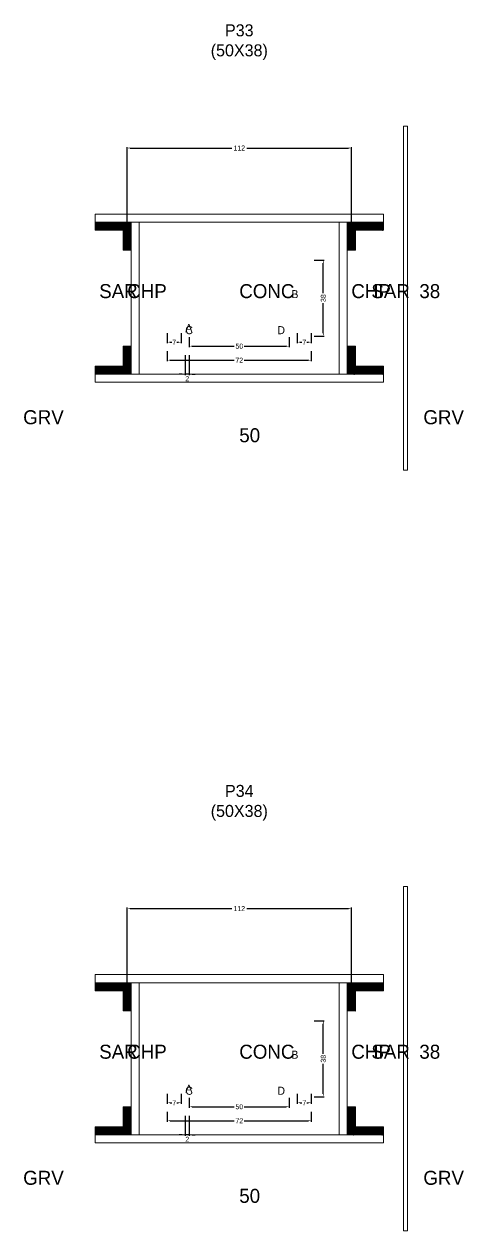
# Model space of a CAD drawing. Header units: centimetres. Extents: x -10500 to 4299, y -12546 to 295.
# Drawn here: x -108 to 112, y -6026 to -5423 of the extents above; entities that cross this region are included whole.
import ezdxf

# ---------------------------------------------------------------- set-up
doc = ezdxf.new("R2010")
doc.units = ezdxf.units.CM
for name, color, linetype in [('COTA', 241, 'Continuous'), ('Hachura', 251, 'Continuous'), ('NOMENCLATURA', 7, 'Continuous'), ('SARRAFO', 251, 'Continuous'), ('Texto Seção', 7, 'Continuous')]:
    doc.layers.add(name, color=color, linetype=linetype)
doc.dimstyles.new('cotax2', dxfattribs={"dimtxt": 2.5, "dimasz": 1.5, "dimexe": 0.5, "dimexo": 0.5, "dimgap": 0.5, "dimtad": 1, "dimcen": 2.5, "dimazin": 3, "dimtfac": 1, "dimtmove": 0, "dimatfit": 3})

# ---------------------------------------------------------------- blocks, each defined once
blk = doc.blocks.new('_CLOSEDFILLED')
at = {"color": 0, "linetype": 'BYBLOCK'}
blk.add_solid([(-1, 0.16), (0, 0), (-1, -0.16)], dxfattribs=at)
blk = doc.blocks.new('*D524')
for p, q in [((-36, -5586.5), (-36, -5591.5)), ((36, -5586.5), (36, -5591.5)), ((-34.5, -5591), (-2.5, -5591)), ((2.5, -5591), (34.5, -5591))]:
    blk.add_line(p, q)
at = {"layer": 'Defpoints'}
for p in [(-36, -5586), (36, -5586), (-36, -5591)]:
    blk.add_point(p, dxfattribs=at)
at = {"layer": 'COTA', "xscale": 1.5, "yscale": 1.5, "rotation": 180}
blk.add_blockref('_CLOSEDFILLED', (-36, -5591), dxfattribs=at)
at = {"layer": 'COTA', "xscale": 1.5, "yscale": 1.5}
blk.add_blockref('_CLOSEDFILLED', (36, -5591), dxfattribs=at)
at = {"layer": 'COTA', "insert": (0, -5591), "char_height": 2.5, "attachment_point": 5}
blk.add_mtext('72', dxfattribs=at)
blk = doc.blocks.new('*D525')
for p, q in [((-25, -5579.5), (-25, -5584.5)), ((25, -5579.5), (25, -5584.5)), ((-23.5, -5584), (-2.5, -5584)), ((2.5, -5584), (23.5, -5584))]:
    blk.add_line(p, q)
at = {"layer": 'Defpoints'}
for p in [(-25, -5579), (25, -5579), (-25, -5584)]:
    blk.add_point(p, dxfattribs=at)
at = {"layer": 'COTA', "xscale": 1.5, "yscale": 1.5, "rotation": 180}
blk.add_blockref('_CLOSEDFILLED', (-25, -5584), dxfattribs=at)
at = {"layer": 'COTA', "xscale": 1.5, "yscale": 1.5}
blk.add_blockref('_CLOSEDFILLED', (25, -5584), dxfattribs=at)
at = {"layer": 'COTA', "insert": (0, -5584), "char_height": 2.5, "attachment_point": 5}
blk.add_mtext('50', dxfattribs=at)
blk = doc.blocks.new('*D526')
for p, q in [((37.5, -5541), (42.5, -5541)), ((42, -5557.5), (42, -5542.5)), ((42, -5577.5), (42, -5562.5)), ((37.5, -5579), (42.5, -5579))]:
    blk.add_line(p, q)
at = {"layer": 'Defpoints'}
for p in [(37, -5541), (37, -5579), (42, -5579)]:
    blk.add_point(p, dxfattribs=at)
at = {"layer": 'COTA', "xscale": 1.5, "yscale": 1.5}
for p, rotation in [((42, -5541), 90), ((42, -5579), 270)]:
    blk.add_blockref('_CLOSEDFILLED', p, dxfattribs=dict(at, rotation=rotation))
at = {"layer": 'COTA', "insert": (42, -5560), "char_height": 2.5, "attachment_point": 5, "rotation": 90}
blk.add_mtext('38', dxfattribs=at)
blk = doc.blocks.new('*D527')
for p, q in [((-36, -5577.5), (-36, -5582.5)), ((-34.5, -5582), (-33.75, -5582)), ((-31.25, -5582), (-30.5, -5582)), ((-29, -5577.5), (-29, -5582.5))]:
    blk.add_line(p, q)
at = {"layer": 'Defpoints'}
for p in [(-36, -5577), (-36, -5582), (-29, -5577)]:
    blk.add_point(p, dxfattribs=at)
at = {"layer": 'COTA', "xscale": 1.5, "yscale": 1.5, "rotation": 180}
blk.add_blockref('_CLOSEDFILLED', (-36, -5582), dxfattribs=at)
at = {"layer": 'COTA', "xscale": 1.5, "yscale": 1.5}
blk.add_blockref('_CLOSEDFILLED', (-29, -5582), dxfattribs=at)
at = {"layer": 'COTA', "insert": (-32.5, -5582), "char_height": 2.5, "attachment_point": 5}
blk.add_mtext('7', dxfattribs=at)
blk = doc.blocks.new('*D528')
for p, q in [((29, -5577.5), (29, -5582.5)), ((30.5, -5582), (31.25, -5582)), ((33.75, -5582), (34.5, -5582)), ((36, -5577.5), (36, -5582.5))]:
    blk.add_line(p, q)
at = {"layer": 'Defpoints'}
for p in [(29, -5577), (29, -5582), (36, -5577)]:
    blk.add_point(p, dxfattribs=at)
at = {"layer": 'COTA', "xscale": 1.5, "yscale": 1.5, "rotation": 180}
blk.add_blockref('_CLOSEDFILLED', (29, -5582), dxfattribs=at)
at = {"layer": 'COTA', "xscale": 1.5, "yscale": 1.5}
blk.add_blockref('_CLOSEDFILLED', (36, -5582), dxfattribs=at)
at = {"layer": 'COTA', "insert": (32.5, -5582), "char_height": 2.5, "attachment_point": 5}
blk.add_mtext('7', dxfattribs=at)
blk = doc.blocks.new('*D529')
for p, q in [((-56, -5524.5), (-56, -5484.5)), ((-54.5, -5485), (-3.75, -5485)), ((3.75, -5485), (54.5, -5485)), ((56, -5524.5), (56, -5484.5))]:
    blk.add_line(p, q)
at = {"layer": 'Defpoints'}
for p in [(-56, -5485), (-56, -5525), (56, -5525)]:
    blk.add_point(p, dxfattribs=at)
at = {"layer": 'COTA', "xscale": 1.5, "yscale": 1.5, "rotation": 180}
blk.add_blockref('_CLOSEDFILLED', (-56, -5485), dxfattribs=at)
at = {"layer": 'COTA', "xscale": 1.5, "yscale": 1.5}
blk.add_blockref('_CLOSEDFILLED', (56, -5485), dxfattribs=at)
at = {"layer": 'COTA', "insert": (0, -5485), "char_height": 2.5, "attachment_point": 5}
blk.add_mtext('112', dxfattribs=at)
blk = doc.blocks.new('*D558')
for p, q in [((-36, -5966.5), (-36, -5971.5)), ((36, -5966.5), (36, -5971.5)), ((-34.5, -5971), (-2.5, -5971)), ((2.5, -5971), (34.5, -5971))]:
    blk.add_line(p, q)
at = {"layer": 'Defpoints'}
for p in [(-36, -5966), (36, -5966), (-36, -5971)]:
    blk.add_point(p, dxfattribs=at)
at = {"layer": 'COTA', "xscale": 1.5, "yscale": 1.5, "rotation": 180}
blk.add_blockref('_CLOSEDFILLED', (-36, -5971), dxfattribs=at)
at = {"layer": 'COTA', "xscale": 1.5, "yscale": 1.5}
blk.add_blockref('_CLOSEDFILLED', (36, -5971), dxfattribs=at)
at = {"layer": 'COTA', "insert": (0, -5971), "char_height": 2.5, "attachment_point": 5}
blk.add_mtext('72', dxfattribs=at)
blk = doc.blocks.new('*D559')
for p, q in [((-25, -5959.5), (-25, -5964.5)), ((25, -5959.5), (25, -5964.5)), ((-23.5, -5964), (-2.5, -5964)), ((2.5, -5964), (23.5, -5964))]:
    blk.add_line(p, q)
at = {"layer": 'Defpoints'}
for p in [(-25, -5959), (25, -5959), (-25, -5964)]:
    blk.add_point(p, dxfattribs=at)
at = {"layer": 'COTA', "xscale": 1.5, "yscale": 1.5, "rotation": 180}
blk.add_blockref('_CLOSEDFILLED', (-25, -5964), dxfattribs=at)
at = {"layer": 'COTA', "xscale": 1.5, "yscale": 1.5}
blk.add_blockref('_CLOSEDFILLED', (25, -5964), dxfattribs=at)
at = {"layer": 'COTA', "insert": (0, -5964), "char_height": 2.5, "attachment_point": 5}
blk.add_mtext('50', dxfattribs=at)
blk = doc.blocks.new('*D560')
for p, q in [((37.5, -5921), (42.5, -5921)), ((42, -5937.5), (42, -5922.5)), ((42, -5957.5), (42, -5942.5)), ((37.5, -5959), (42.5, -5959))]:
    blk.add_line(p, q)
at = {"layer": 'Defpoints'}
for p in [(37, -5921), (37, -5959), (42, -5959)]:
    blk.add_point(p, dxfattribs=at)
at = {"layer": 'COTA', "xscale": 1.5, "yscale": 1.5}
for p, rotation in [((42, -5921), 90), ((42, -5959), 270)]:
    blk.add_blockref('_CLOSEDFILLED', p, dxfattribs=dict(at, rotation=rotation))
at = {"layer": 'COTA', "insert": (42, -5940), "char_height": 2.5, "attachment_point": 5, "rotation": 90}
blk.add_mtext('38', dxfattribs=at)
blk = doc.blocks.new('*D561')
for p, q in [((-36, -5957.5), (-36, -5962.5)), ((-34.5, -5962), (-33.75, -5962)), ((-31.25, -5962), (-30.5, -5962)), ((-29, -5957.5), (-29, -5962.5))]:
    blk.add_line(p, q)
at = {"layer": 'Defpoints'}
for p in [(-36, -5957), (-36, -5962), (-29, -5957)]:
    blk.add_point(p, dxfattribs=at)
at = {"layer": 'COTA', "xscale": 1.5, "yscale": 1.5, "rotation": 180}
blk.add_blockref('_CLOSEDFILLED', (-36, -5962), dxfattribs=at)
at = {"layer": 'COTA', "xscale": 1.5, "yscale": 1.5}
blk.add_blockref('_CLOSEDFILLED', (-29, -5962), dxfattribs=at)
at = {"layer": 'COTA', "insert": (-32.5, -5962), "char_height": 2.5, "attachment_point": 5}
blk.add_mtext('7', dxfattribs=at)
blk = doc.blocks.new('*D562')
for p, q in [((29, -5957.5), (29, -5962.5)), ((30.5, -5962), (31.25, -5962)), ((33.75, -5962), (34.5, -5962)), ((36, -5957.5), (36, -5962.5))]:
    blk.add_line(p, q)
at = {"layer": 'Defpoints'}
for p in [(29, -5957), (29, -5962), (36, -5957)]:
    blk.add_point(p, dxfattribs=at)
at = {"layer": 'COTA', "xscale": 1.5, "yscale": 1.5, "rotation": 180}
blk.add_blockref('_CLOSEDFILLED', (29, -5962), dxfattribs=at)
at = {"layer": 'COTA', "xscale": 1.5, "yscale": 1.5}
blk.add_blockref('_CLOSEDFILLED', (36, -5962), dxfattribs=at)
at = {"layer": 'COTA', "insert": (32.5, -5962), "char_height": 2.5, "attachment_point": 5}
blk.add_mtext('7', dxfattribs=at)
blk = doc.blocks.new('*D563')
for p, q in [((-56, -5904.5), (-56, -5864.5)), ((-54.5, -5865), (-3.75, -5865)), ((3.75, -5865), (54.5, -5865)), ((56, -5904.5), (56, -5864.5))]:
    blk.add_line(p, q)
at = {"layer": 'Defpoints'}
for p in [(-56, -5865), (-56, -5905), (56, -5905)]:
    blk.add_point(p, dxfattribs=at)
at = {"layer": 'COTA', "xscale": 1.5, "yscale": 1.5, "rotation": 180}
blk.add_blockref('_CLOSEDFILLED', (-56, -5865), dxfattribs=at)
at = {"layer": 'COTA', "xscale": 1.5, "yscale": 1.5}
blk.add_blockref('_CLOSEDFILLED', (56, -5865), dxfattribs=at)
at = {"layer": 'COTA', "insert": (0, -5865), "char_height": 2.5, "attachment_point": 5}
blk.add_mtext('112', dxfattribs=at)

msp = doc.modelspace()

# ---------------------------------------------------------------- hatches: boundary and pattern name
at = {"layer": 'SARRAFO'}
h = msp.add_hatch(dxfattribs=at)
h.set_pattern_fill('SOLID', scale=2)
h.paths.add_polyline_path([(-72, -5526), (-58, -5526), (-58, -5522), (-72, -5522)])
h = msp.add_hatch(dxfattribs=at)
h.set_pattern_fill('SOLID', scale=2)
h.paths.add_polyline_path([(-58, -5536), (-54, -5536), (-54, -5522), (-58, -5522)])
h = msp.add_hatch(dxfattribs=at)
h.set_pattern_fill('SOLID', scale=2)
h.paths.add_polyline_path([(54, -5536), (58, -5536), (58, -5522), (54, -5522)])
h = msp.add_hatch(dxfattribs=at)
h.set_pattern_fill('SOLID', scale=2)
h.paths.add_polyline_path([(58, -5526), (72, -5526), (72, -5522), (58, -5522)])
h = msp.add_hatch(dxfattribs=at)
h.set_pattern_fill('SOLID', scale=2)
h.paths.add_polyline_path([(-58, -5598), (-54, -5598), (-54, -5584), (-58, -5584)])
h = msp.add_hatch(dxfattribs=at)
h.set_pattern_fill('SOLID', scale=2)
h.paths.add_polyline_path([(54, -5598), (58, -5598), (58, -5584), (54, -5584)])
h = msp.add_hatch(dxfattribs=at)
h.set_pattern_fill('SOLID', scale=2)
h.paths.add_polyline_path([(-72, -5598), (-58, -5598), (-58, -5594), (-72, -5594)])
h = msp.add_hatch(dxfattribs=at)
h.set_pattern_fill('SOLID', scale=2)
h.paths.add_polyline_path([(58, -5598), (72, -5598), (72, -5594), (58, -5594)])
h = msp.add_hatch(dxfattribs=at)
h.set_pattern_fill('SOLID', scale=2)
h.paths.add_polyline_path([(-72, -5906), (-58, -5906), (-58, -5902), (-72, -5902)])
h = msp.add_hatch(dxfattribs=at)
h.set_pattern_fill('SOLID', scale=2)
h.paths.add_polyline_path([(-58, -5916), (-54, -5916), (-54, -5902), (-58, -5902)])
h = msp.add_hatch(dxfattribs=at)
h.set_pattern_fill('SOLID', scale=2)
h.paths.add_polyline_path([(54, -5916), (58, -5916), (58, -5902), (54, -5902)])
h = msp.add_hatch(dxfattribs=at)
h.set_pattern_fill('SOLID', scale=2)
h.paths.add_polyline_path([(58, -5906), (72, -5906), (72, -5902), (58, -5902)])
h = msp.add_hatch(dxfattribs=at)
h.set_pattern_fill('SOLID', scale=2)
h.paths.add_polyline_path([(-58, -5978), (-54, -5978), (-54, -5964), (-58, -5964)])
h = msp.add_hatch(dxfattribs=at)
h.set_pattern_fill('SOLID', scale=2)
h.paths.add_polyline_path([(54, -5978), (58, -5978), (58, -5964), (54, -5964)])
h = msp.add_hatch(dxfattribs=at)
h.set_pattern_fill('SOLID', scale=2)
h.paths.add_polyline_path([(-72, -5978), (-58, -5978), (-58, -5974), (-72, -5974)])
h = msp.add_hatch(dxfattribs=at)
h.set_pattern_fill('SOLID', scale=2)
h.paths.add_polyline_path([(58, -5978), (72, -5978), (72, -5974), (58, -5974)])

# ---------------------------------------------------------------- linework, layer by layer
at = {"layer": 'Hachura', "lineweight": 13}
for points in [[(82, -5646), (84, -5646), (84, -5474), (82, -5474)], [(82, -6026), (84, -6026), (84, -5854), (82, -5854)]]:
    msp.add_lwpolyline(points, close=True, dxfattribs=at)
at = {"layer": 'Hachura', "lineweight": 18}
for points in [[(-72, -5522), (72, -5522), (72, -5518), (-72, -5518)], [(-54, -5598), (-50, -5598), (-50, -5522), (-54, -5522)], [(50, -5598), (54, -5598), (54, -5522), (50, -5522)], [(-72, -5602), (72, -5602), (72, -5598), (-72, -5598)], [(-72, -5902), (72, -5902), (72, -5898), (-72, -5898)], [(-54, -5978), (-50, -5978), (-50, -5902), (-54, -5902)], [(50, -5978), (54, -5978), (54, -5902), (50, -5902)], [(-72, -5982), (72, -5982), (72, -5978), (-72, -5978)]]:
    msp.add_lwpolyline(points, close=True, dxfattribs=at)
at = {"layer": 'SARRAFO', "lineweight": 13}
for points in [[(-72, -5526), (-58, -5526), (-58, -5522), (-72, -5522)], [(-58, -5536), (-54, -5536), (-54, -5522), (-58, -5522)], [(54, -5536), (58, -5536), (58, -5522), (54, -5522)], [(58, -5526), (72, -5526), (72, -5522), (58, -5522)], [(-58, -5598), (-54, -5598), (-54, -5584), (-58, -5584)], [(54, -5598), (58, -5598), (58, -5584), (54, -5584)], [(-72, -5598), (-58, -5598), (-58, -5594), (-72, -5594)], [(58, -5598), (72, -5598), (72, -5594), (58, -5594)], [(-72, -5906), (-58, -5906), (-58, -5902), (-72, -5902)], [(-58, -5916), (-54, -5916), (-54, -5902), (-58, -5902)], [(54, -5916), (58, -5916), (58, -5902), (54, -5902)], [(58, -5906), (72, -5906), (72, -5902), (58, -5902)], [(-58, -5978), (-54, -5978), (-54, -5964), (-58, -5964)], [(54, -5978), (58, -5978), (58, -5964), (54, -5964)], [(-72, -5978), (-58, -5978), (-58, -5974), (-72, -5974)], [(58, -5978), (72, -5978), (72, -5974), (58, -5974)]]:
    msp.add_lwpolyline(points, close=True, dxfattribs=at)

# ---------------------------------------------------------------- texts
at = {"layer": 'NOMENCLATURA'}
for s, p in [('B', (26, -5560)), ('A', (-27, -5577)), ('C', (-27, -5578)), ('D', (19, -5578)), ('B', (26, -5940)), ('A', (-27, -5957)), ('C', (-27, -5958)), ('D', (19, -5958))]:
    msp.add_text(s, height=4, dxfattribs=at).set_placement(p)
at = {"layer": 'NOMENCLATURA', "char_height": 6, "attachment_point": 8}
for s, insert in [('P33\\P(50X38)', (0, -5441)), ('P34\\P(50X38)', (0, -5821))]:
    msp.add_mtext(s, dxfattribs=dict(at, insert=insert))
at = {"layer": 'Texto Seção'}
for s, p in [('SAR', (-70, -5560)), ('CHP', (-56, -5560)), ('CONC', (0, -5560)), ('CHP', (56, -5560)), ('SAR', (66, -5560)), ('38', (90, -5560)), ('GRV', (-108, -5623)), ('GRV', (92, -5623)), ('50', (0, -5632)), ('SAR', (-70, -5940)), ('CHP', (-56, -5940)), ('CONC', (0, -5940)), ('CHP', (56, -5940)), ('SAR', (66, -5940)), ('38', (90, -5940)), ('GRV', (-108, -6003)), ('GRV', (92, -6003)), ('50', (0, -6012))]:
    msp.add_text(s, height=7, dxfattribs=at).set_placement(p)

# ---------------------------------------------------------------- dimensions: what is measured, and where the dimension line sits
at = {"layer": 'COTA'}
for base, p1, p2, picture, middle in [((-56, -5485), (-56, -5525), (56, -5525), '*D529', (0, -5485)), ((-36, -5582), (-36, -5577), (-29, -5577), '*D527', (-32.5, -5582)), ((-25, -5584), (-25, -5579), (25, -5579), '*D525', (0, -5584)), ((29, -5582), (29, -5577), (36, -5577), '*D528', (32.5, -5582)), ((-36, -5591), (-36, -5586), (36, -5586), '*D524', (0, -5591)), ((-56, -5865), (-56, -5905), (56, -5905), '*D563', (0, -5865)), ((-36, -5962), (-36, -5957), (-29, -5957), '*D561', (-32.5, -5962)), ((-25, -5964), (-25, -5959), (25, -5959), '*D559', (0, -5964)), ((29, -5962), (29, -5957), (36, -5957), '*D562', (32.5, -5962)), ((-36, -5971), (-36, -5966), (36, -5966), '*D558', (0, -5971))]:
    dim = msp.add_linear_dim(base=base, p1=p1, p2=p2, dimstyle='cotax2', dxfattribs=at)
    dim.commit()
    dim.dimension.update_dxf_attribs({"geometry": picture, "text_midpoint": middle})
for base, p1, p2, picture, middle in [((42, -5579), (37, -5579), (37, -5541), '*D526', (42, -5560)), ((42, -5959), (37, -5959), (37, -5921), '*D560', (42, -5940))]:
    dim = msp.add_linear_dim(base=base, p1=p1, p2=p2, angle=90, dimstyle='cotax2', dxfattribs=at)
    dim.commit()
    dim.dimension.update_dxf_attribs({"geometry": picture, "text_midpoint": middle})
for base, p1, p2 in [((-25, -5598), (-25, -5588), (-27, -5588)), ((-25, -5978), (-25, -5968), (-27, -5968))]:
    msp.add_linear_dim(base=base, p1=p1, p2=p2, dimstyle='cotax2', dxfattribs=at).render()

doc.saveas('drawing.dxf')
